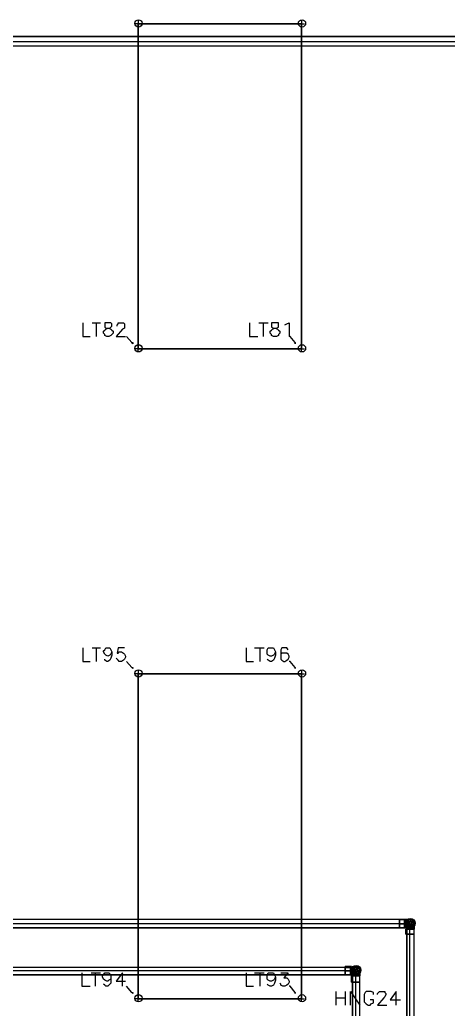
# Model space of a CAD drawing. Header units: metres. Extents: x 114 to 218, y 8 to 180.
# Drawn here: x 179.33 to 185.66, y 139.34 to 153.95 of the extents above; entities that cross this region are included whole.
import ezdxf

# ---------------------------------------------------------------- set-up
doc = ezdxf.new("R2010")
doc.units = ezdxf.units.M
doc.header["$MEASUREMENT"] = 0
for name, color, linetype in [('_Route', 7, 'Continuous'), ('E-LIGHT', 7, 'Continuous'), ('E-LIGHT-CLRANCE', 7, 'Continuous'), ('E-TFP-HANGER', 7, 'Continuous'), ('E-TFP-LIGHT', 7, 'Continuous'), ('PI-HWR-Fitting', 7, 'Continuous'), ('PI-HWR-Pipe', 7, 'Continuous'), ('PI-HWS-Fitting', 7, 'Continuous'), ('PI-HWS-Pipe', 7, 'Continuous'), ('PL-NP-Pipe', 7, 'Continuous')]:
    doc.layers.add(name, color=color, linetype=linetype)

msp = doc.modelspace()

# ---------------------------------------------------------------- linework, layer by layer
at = {"layer": '_Route', "color": 4, "true_color": 0x00ffff}
msp.add_lwpolyline([(126.489, 153.628), (187.031, 153.628), (202.336, 153.628)], dxfattribs=at)
msp.add_lwpolyline([(126.489, 153.628), (187.031, 153.628), (202.336, 153.628)], dxfattribs=at)
at = {"layer": 'E-LIGHT', "color": 5, "true_color": 0x0000ff}
for points in [[(183.494, 149.09), (181.079, 149.09), (181.079, 153.889), (183.494, 153.889), (181.079, 153.889), (181.079, 149.09), (183.494, 149.09)], [(181.079, 153.889), (181.079, 153.889)], [(181.079, 153.889), (181.079, 153.889)], [(183.494, 153.889), (183.494, 149.09), (183.494, 153.889)], [(183.494, 153.889), (183.494, 153.889)], [(183.494, 153.889), (183.494, 153.889)], [(181.079, 149.09), (181.079, 149.09)], [(181.079, 149.09), (181.079, 149.09)], [(183.494, 149.09), (183.494, 149.09)], [(183.494, 149.09), (183.494, 149.09)], [(183.494, 139.492), (181.079, 139.492), (181.079, 144.291), (183.494, 144.291), (181.079, 144.291), (181.079, 139.492), (183.494, 139.492)], [(181.079, 144.291), (181.079, 144.291)], [(181.079, 144.291), (181.079, 144.291)], [(183.494, 144.291), (183.494, 139.492), (183.494, 144.291)], [(183.494, 144.291), (183.494, 144.291)], [(183.494, 144.291), (183.494, 144.291)], [(181.079, 139.492), (181.079, 139.492)], [(181.079, 139.492), (181.079, 139.492)], [(183.494, 139.492), (183.494, 139.492)], [(183.494, 139.492), (183.494, 139.492)]]:
    msp.add_lwpolyline(points, dxfattribs=at)
at = {"layer": 'E-LIGHT-CLRANCE', "color": 150, "true_color": 0x007fff}
for points in [[(183.494, 149.09), (181.079, 149.09), (181.079, 153.889), (183.494, 153.889), (181.079, 153.889), (181.079, 149.09), (183.494, 149.09)], [(181.079, 153.889), (181.079, 153.889)], [(181.079, 153.889), (181.079, 153.889)], [(183.494, 153.889), (183.494, 149.09), (183.494, 153.889)], [(183.494, 153.889), (183.494, 153.889)], [(183.494, 153.889), (183.494, 153.889)], [(181.079, 149.09), (181.079, 149.09)], [(181.079, 149.09), (181.079, 149.09)], [(183.494, 149.09), (183.494, 149.09)], [(183.494, 149.09), (183.494, 149.09)], [(183.494, 139.492), (181.079, 139.492), (181.079, 144.291), (183.494, 144.291), (181.079, 144.291), (181.079, 139.492), (183.494, 139.492)], [(181.079, 144.291), (181.079, 144.291)], [(181.079, 144.291), (181.079, 144.291)], [(183.494, 144.291), (183.494, 139.492), (183.494, 144.291)], [(183.494, 144.291), (183.494, 144.291)], [(183.494, 144.291), (183.494, 144.291)], [(181.079, 139.492), (181.079, 139.492)], [(181.079, 139.492), (181.079, 139.492)], [(183.494, 139.492), (183.494, 139.492)], [(183.494, 139.492), (183.494, 139.492)]]:
    msp.add_lwpolyline(points, dxfattribs=at)
at = {"layer": 'E-TFP-HANGER', "color": 3, "true_color": 0x00ff00}
for points in [[(184.001, 139.599), (184.001, 139.399)], [(184.14, 139.599), (184.14, 139.399)], [(184.217, 139.399), (184.217, 139.599), (184.355, 139.399), (184.355, 139.599)], [(184.555, 139.553), (184.555, 139.584), (184.524, 139.599), (184.509, 139.599), (184.478, 139.599), (184.447, 139.599), (184.432, 139.584), (184.417, 139.553), (184.417, 139.522), (184.417, 139.476), (184.417, 139.446), (184.432, 139.43), (184.447, 139.415), (184.478, 139.399), (184.509, 139.399), (184.524, 139.415), (184.555, 139.43), (184.555, 139.446), (184.555, 139.476), (184.509, 139.476)], [(184.617, 139.553), (184.617, 139.569), (184.632, 139.584), (184.647, 139.599), (184.663, 139.599), (184.693, 139.599), (184.724, 139.599), (184.724, 139.584), (184.74, 139.569), (184.74, 139.553), (184.724, 139.522), (184.709, 139.507), (184.617, 139.399), (184.755, 139.399)], [(184.893, 139.399), (184.893, 139.599), (184.801, 139.476), (184.955, 139.476)], [(184.001, 139.507), (184.14, 139.507)]]:
    msp.add_lwpolyline(points, dxfattribs=at)
at = {"layer": 'E-TFP-LIGHT', "color": 5, "true_color": 0x0000ff}
for points in [[(181.079, 153.843), (181.079, 153.889), (181.033, 153.889)], [(181.079, 153.935), (181.079, 153.889), (181.14, 153.889)], [(181.079, 153.889), (181.079, 153.889)], [(181.079, 153.889), (181.079, 153.889)], [(181.14, 153.889), (181.14, 153.889)], [(183.494, 153.843), (183.494, 153.889), (183.448, 153.889)], [(183.494, 153.935), (183.494, 153.889), (183.54, 153.889)], [(183.494, 153.889), (183.494, 153.889)], [(183.494, 153.889), (183.494, 153.889)], [(183.54, 153.889), (183.54, 153.889)], [(180.264, 149.474), (180.264, 149.274), (180.371, 149.274)], [(180.402, 149.474), (180.525, 149.474)], [(180.463, 149.474), (180.463, 149.274)], [(180.617, 149.474), (180.587, 149.474), (180.587, 149.459), (180.587, 149.428), (180.587, 149.413), (180.602, 149.398), (180.648, 149.398), (180.679, 149.382), (180.694, 149.367), (180.71, 149.351), (180.71, 149.321), (180.694, 149.305), (180.679, 149.29), (180.648, 149.274), (180.617, 149.274), (180.587, 149.29), (180.587, 149.305), (180.571, 149.321), (180.571, 149.351), (180.587, 149.367), (180.602, 149.382), (180.633, 149.398), (180.663, 149.398), (180.679, 149.413), (180.694, 149.428), (180.694, 149.459), (180.679, 149.474), (180.648, 149.474), (180.617, 149.474)], [(180.771, 149.428), (180.771, 149.444), (180.786, 149.459), (180.786, 149.474), (180.802, 149.474), (180.848, 149.474), (180.863, 149.474), (180.879, 149.459), (180.879, 149.444), (180.879, 149.428), (180.879, 149.398), (180.848, 149.382), (180.756, 149.274), (180.894, 149.274)], [(182.725, 149.474), (182.725, 149.274), (182.848, 149.274)], [(182.863, 149.474), (183.001, 149.474)], [(182.925, 149.474), (182.925, 149.274)], [(183.078, 149.474), (183.048, 149.474), (183.048, 149.459), (183.048, 149.428), (183.048, 149.413), (183.078, 149.398), (183.109, 149.398), (183.14, 149.382), (183.155, 149.367), (183.171, 149.351), (183.171, 149.321), (183.155, 149.305), (183.155, 149.29), (183.125, 149.274), (183.078, 149.274), (183.048, 149.29), (183.048, 149.305), (183.032, 149.321), (183.032, 149.351), (183.048, 149.367), (183.063, 149.382), (183.094, 149.398), (183.125, 149.398), (183.155, 149.413), (183.155, 149.428), (183.155, 149.459), (183.155, 149.474), (183.125, 149.474), (183.078, 149.474)], [(183.248, 149.444), (183.278, 149.459), (183.309, 149.474), (183.309, 149.274)], [(180.986, 149.182), (180.91, 149.274)], [(183.401, 149.182), (183.324, 149.274), (183.309, 149.274)], [(181.002, 149.182), (181.002, 149.167), (180.986, 149.182), (181.002, 149.182), (181.002, 149.182)], [(181.079, 149.044), (181.079, 149.09), (181.033, 149.09)], [(181.079, 149.136), (181.079, 149.09), (181.14, 149.09)], [(181.079, 149.09), (181.079, 149.09)], [(181.079, 149.09), (181.079, 149.09)], [(181.14, 149.09), (181.14, 149.09)], [(183.401, 149.182), (183.401, 149.167), (183.401, 149.167), (183.401, 149.182), (183.401, 149.182)], [(183.494, 149.044), (183.494, 149.09), (183.448, 149.09)], [(183.494, 149.136), (183.494, 149.09), (183.54, 149.09)], [(183.494, 149.09), (183.494, 149.09)], [(183.494, 149.09), (183.494, 149.09)], [(183.54, 149.09), (183.54, 149.09)], [(180.264, 144.675), (180.264, 144.475), (180.371, 144.475)], [(180.402, 144.675), (180.525, 144.675)], [(180.463, 144.675), (180.463, 144.475)], [(180.694, 144.614), (180.679, 144.583), (180.663, 144.568), (180.633, 144.552), (180.602, 144.568), (180.587, 144.583), (180.571, 144.614), (180.571, 144.629), (180.587, 144.645), (180.602, 144.675), (180.633, 144.675), (180.663, 144.675), (180.679, 144.645), (180.694, 144.614), (180.694, 144.568), (180.679, 144.522), (180.663, 144.491), (180.633, 144.475), (180.617, 144.475), (180.587, 144.491), (180.587, 144.506)], [(180.879, 144.675), (180.786, 144.675), (180.771, 144.598), (180.786, 144.598), (180.802, 144.614), (180.833, 144.614), (180.863, 144.598), (180.879, 144.583), (180.894, 144.552), (180.894, 144.537), (180.879, 144.506), (180.863, 144.491), (180.833, 144.475), (180.802, 144.475), (180.786, 144.491), (180.771, 144.506), (180.756, 144.522)], [(182.678, 144.675), (182.678, 144.475), (182.786, 144.475)], [(182.801, 144.675), (182.94, 144.675)], [(182.878, 144.675), (182.878, 144.475)], [(183.109, 144.614), (183.094, 144.583), (183.078, 144.568), (183.048, 144.552), (183.032, 144.552), (183.001, 144.568), (182.986, 144.583), (182.986, 144.614), (182.986, 144.629), (182.986, 144.645), (183.001, 144.675), (183.032, 144.675), (183.048, 144.675), (183.078, 144.675), (183.094, 144.645), (183.109, 144.614), (183.109, 144.568), (183.094, 144.522), (183.078, 144.491), (183.048, 144.475), (183.032, 144.475), (183.001, 144.491), (182.986, 144.506)], [(183.294, 144.645), (183.278, 144.675), (183.248, 144.675), (183.232, 144.675), (183.201, 144.675), (183.186, 144.645), (183.186, 144.598), (183.186, 144.552), (183.186, 144.506), (183.201, 144.491), (183.232, 144.475), (183.248, 144.475), (183.278, 144.491), (183.294, 144.506), (183.309, 144.537), (183.309, 144.552), (183.294, 144.583), (183.278, 144.598), (183.248, 144.598), (183.232, 144.598), (183.201, 144.598), (183.186, 144.583), (183.186, 144.552)], [(180.986, 144.383), (180.91, 144.475)], [(181.002, 144.383), (181.002, 144.368), (180.986, 144.383), (181.002, 144.383), (181.002, 144.383)], [(183.401, 144.383), (183.324, 144.475), (183.309, 144.475)], [(183.401, 144.383), (183.401, 144.368), (183.401, 144.368), (183.401, 144.383), (183.401, 144.383)], [(181.079, 144.245), (181.079, 144.291), (181.033, 144.291)], [(181.079, 144.337), (181.079, 144.291), (181.14, 144.291)], [(181.079, 144.291), (181.079, 144.291)], [(181.079, 144.291), (181.079, 144.291)], [(181.14, 144.291), (181.14, 144.291)], [(183.494, 144.245), (183.494, 144.291), (183.448, 144.291)], [(183.494, 144.337), (183.494, 144.291), (183.54, 144.291)], [(183.494, 144.291), (183.494, 144.291)], [(183.494, 144.291), (183.494, 144.291)], [(183.54, 144.291), (183.54, 144.291)], [(180.248, 139.876), (180.248, 139.676), (180.371, 139.676)], [(180.387, 139.876), (180.525, 139.876)], [(180.448, 139.876), (180.448, 139.676)], [(180.679, 139.815), (180.679, 139.784), (180.648, 139.769), (180.633, 139.753), (180.617, 139.753), (180.587, 139.769), (180.571, 139.784), (180.556, 139.815), (180.556, 139.83), (180.571, 139.845), (180.587, 139.876), (180.617, 139.876), (180.633, 139.876), (180.648, 139.876), (180.679, 139.845), (180.679, 139.815), (180.679, 139.769), (180.679, 139.722), (180.648, 139.692), (180.633, 139.676), (180.602, 139.676), (180.587, 139.692), (180.571, 139.707)], [(180.848, 139.676), (180.848, 139.876), (180.756, 139.753), (180.894, 139.753)], [(182.678, 139.876), (182.678, 139.676), (182.786, 139.676)], [(182.801, 139.876), (182.94, 139.876)], [(182.878, 139.876), (182.878, 139.676)], [(183.109, 139.815), (183.094, 139.784), (183.078, 139.769), (183.048, 139.753), (183.032, 139.753), (183.001, 139.769), (182.986, 139.784), (182.986, 139.815), (182.986, 139.83), (182.986, 139.845), (183.001, 139.876), (183.032, 139.876), (183.048, 139.876), (183.078, 139.876), (183.094, 139.845), (183.109, 139.815), (183.109, 139.769), (183.094, 139.722), (183.078, 139.692), (183.048, 139.676), (183.032, 139.676), (183.001, 139.692), (182.986, 139.707)], [(183.186, 139.876), (183.294, 139.876), (183.232, 139.799), (183.263, 139.799), (183.278, 139.799), (183.294, 139.784), (183.309, 139.753), (183.309, 139.738), (183.294, 139.707), (183.278, 139.692), (183.248, 139.676), (183.217, 139.676), (183.186, 139.692), (183.186, 139.707), (183.171, 139.722)], [(180.986, 139.584), (180.91, 139.676)], [(181.002, 139.584), (181.002, 139.569), (180.986, 139.584), (181.002, 139.584), (181.002, 139.584)], [(183.401, 139.584), (183.324, 139.676), (183.309, 139.676)], [(183.401, 139.584), (183.401, 139.569), (183.401, 139.569), (183.401, 139.584), (183.401, 139.584)], [(181.079, 139.446), (181.079, 139.492), (181.033, 139.492)], [(181.079, 139.538), (181.079, 139.492), (181.14, 139.492)], [(181.079, 139.492), (181.079, 139.492)], [(181.079, 139.492), (181.079, 139.492)], [(181.14, 139.492), (181.14, 139.492)], [(183.494, 139.446), (183.494, 139.492), (183.448, 139.492)], [(183.494, 139.538), (183.494, 139.492), (183.54, 139.492)], [(183.494, 139.492), (183.494, 139.492)], [(183.494, 139.492), (183.494, 139.492)], [(183.54, 139.492), (183.54, 139.492)]]:
    msp.add_lwpolyline(points, dxfattribs=at)
for centre in [(181.086, 153.897), (183.501, 153.897), (181.086, 149.098), (183.501, 149.098), (181.086, 144.298), (183.501, 144.298), (181.086, 139.499), (183.501, 139.499)]:
    msp.add_circle(centre, 0.0538, dxfattribs=at)
at = {"layer": 'PI-HWR-Fitting', "color": 5, "true_color": 0x0000ff}
for points in [[(184.94, 140.661), (184.94, 140.645), (184.94, 140.599), (184.94, 140.568), (184.94, 140.538), (184.94, 140.568), (184.94, 140.599), (184.94, 140.645), (184.94, 140.661), (184.94, 140.645), (184.94, 140.599), (184.94, 140.553), (184.94, 140.538), (184.94, 140.553), (184.94, 140.599), (184.94, 140.645), (184.94, 140.661)], [(184.94, 140.661), (185.016, 140.661)], [(184.94, 140.661), (185.032, 140.661)], [(185.016, 140.661), (184.94, 140.661)], [(185.032, 140.661), (184.94, 140.661)], [(184.94, 140.599), (185.016, 140.599)], [(184.94, 140.599), (185.016, 140.599)], [(184.94, 140.599), (185.032, 140.599)], [(184.94, 140.599), (185.032, 140.599)], [(184.94, 140.599), (184.94, 140.599)], [(184.94, 140.599), (184.94, 140.599)], [(185.016, 140.661), (185.016, 140.645), (185.016, 140.599), (185.016, 140.568), (185.016, 140.538), (185.016, 140.568), (185.016, 140.599), (185.016, 140.645), (185.016, 140.661)], [(185.016, 140.599), (185.016, 140.599)], [(185.032, 140.538), (185.032, 140.553), (185.032, 140.599), (185.032, 140.645), (185.032, 140.661), (185.032, 140.645), (185.032, 140.599), (185.032, 140.553), (185.032, 140.538)], [(185.032, 140.538), (185.032, 140.568), (185.032, 140.599), (185.032, 140.645), (185.032, 140.661), (185.032, 140.645), (185.032, 140.599), (185.032, 140.568), (185.032, 140.538), (185.032, 140.568), (185.032, 140.599), (185.032, 140.645), (185.032, 140.661), (185.032, 140.645), (185.032, 140.599), (185.032, 140.568), (185.032, 140.538)], [(185.032, 140.661), (185.032, 140.661)], [(185.032, 140.661), (185.078, 140.661), (185.093, 140.661)], [(185.032, 140.661), (185.032, 140.661)], [(185.093, 140.661), (185.078, 140.661), (185.032, 140.661)], [(185.032, 140.599), (185.032, 140.599)], [(185.032, 140.599), (185.032, 140.599)], [(185.032, 140.599), (185.032, 140.599)], [(185.032, 140.599), (185.032, 140.599)], [(185.032, 140.599), (185.093, 140.599), (185.14, 140.599), (185.155, 140.599)], [(185.032, 140.599), (185.047, 140.599)], [(185.032, 140.599), (185.032, 140.599)], [(185.032, 140.599), (185.032, 140.599)], [(185.047, 140.599), (185.047, 140.599)], [(185.047, 140.599), (185.047, 140.599)], [(185.047, 140.599), (185.047, 140.584), (185.047, 140.522)], [(185.047, 140.599), (185.047, 140.584), (185.047, 140.522)], [(185.047, 140.599), (185.047, 140.599)], [(185.047, 140.599), (185.047, 140.599)], [(185.047, 140.599), (185.047, 140.599)], [(185.047, 140.599), (185.047, 140.599)], [(185.093, 140.661), (185.093, 140.661)], [(185.093, 140.661), (185.093, 140.661)], [(185.093, 140.661), (185.093, 140.661)], [(185.093, 140.661), (185.093, 140.645), (185.093, 140.599), (185.093, 140.522)], [(185.093, 140.661), (185.093, 140.661)], [(185.093, 140.661), (185.093, 140.661)], [(185.093, 140.661), (185.093, 140.661)], [(185.093, 140.661), (185.093, 140.661)], [(185.093, 140.661), (185.093, 140.661)], [(185.155, 140.599), (185.155, 140.599)], [(185.155, 140.599), (185.155, 140.599)], [(185.155, 140.599), (185.155, 140.599)], [(185.155, 140.599), (185.155, 140.584), (185.155, 140.522)], [(185.155, 140.522), (185.155, 140.584), (185.155, 140.599)], [(185.155, 140.599), (185.155, 140.599)], [(185.155, 140.599), (185.155, 140.599)], [(185.155, 140.599), (185.155, 140.599)], [(185.155, 140.599), (185.155, 140.599)], [(185.155, 140.599), (185.155, 140.599)], [(185.155, 140.599), (185.155, 140.599)], [(184.94, 140.538), (185.016, 140.538)], [(184.94, 140.538), (185.032, 140.538)], [(184.94, 140.538), (185.016, 140.538)], [(184.94, 140.538), (185.032, 140.538)], [(185.032, 140.538), (185.032, 140.538)], [(185.032, 140.538), (185.078, 140.538), (185.093, 140.538)], [(185.032, 140.538), (185.032, 140.538)], [(185.032, 140.538), (185.078, 140.538), (185.093, 140.538)], [(185.155, 140.522), (185.14, 140.522), (185.093, 140.522), (185.047, 140.522), (185.032, 140.522), (185.047, 140.522), (185.093, 140.522), (185.14, 140.522), (185.155, 140.522)], [(185.032, 140.445), (185.032, 140.522)], [(185.032, 140.522), (185.032, 140.445)], [(185.032, 140.445), (185.047, 140.445), (185.093, 140.445), (185.14, 140.445), (185.155, 140.445), (185.14, 140.445), (185.093, 140.445), (185.047, 140.445), (185.063, 140.445), (185.093, 140.445), (185.14, 140.445), (185.155, 140.445), (185.14, 140.445), (185.093, 140.445), (185.063, 140.445), (185.047, 140.445), (185.032, 140.445)], [(185.047, 140.522), (185.063, 140.522), (185.093, 140.522), (185.14, 140.522), (185.155, 140.522), (185.14, 140.522), (185.093, 140.522), (185.063, 140.522), (185.047, 140.522)], [(185.155, 140.522), (185.14, 140.522), (185.093, 140.522), (185.063, 140.522), (185.047, 140.522), (185.063, 140.522), (185.093, 140.522), (185.14, 140.522), (185.155, 140.522)], [(185.047, 140.522), (185.063, 140.522), (185.093, 140.522), (185.14, 140.522), (185.155, 140.522), (185.14, 140.522), (185.093, 140.522), (185.063, 140.522), (185.047, 140.522), (185.047, 140.445)], [(185.047, 140.522), (185.047, 140.522)], [(185.155, 140.522), (185.14, 140.522), (185.093, 140.522), (185.063, 140.522), (185.047, 140.522), (185.063, 140.522), (185.093, 140.522), (185.14, 140.522), (185.155, 140.522)], [(185.047, 140.522), (185.047, 140.445)], [(185.047, 140.522), (185.047, 140.522)], [(185.093, 140.538), (185.093, 140.538)], [(185.093, 140.538), (185.093, 140.538)], [(185.093, 140.538), (185.093, 140.538)], [(185.093, 140.538), (185.093, 140.522)], [(185.093, 140.538), (185.093, 140.538)], [(185.093, 140.538), (185.093, 140.538)], [(185.093, 140.538), (185.093, 140.538)], [(185.093, 140.538), (185.093, 140.538)], [(185.093, 140.538), (185.093, 140.538)], [(185.093, 140.538), (185.093, 140.538)], [(185.093, 140.445), (185.093, 140.522)], [(185.093, 140.445), (185.093, 140.522)], [(185.093, 140.445), (185.093, 140.522)], [(185.093, 140.445), (185.093, 140.522)], [(185.093, 140.522), (185.093, 140.522)], [(185.093, 140.522), (185.093, 140.522)], [(185.093, 140.522), (185.093, 140.522)], [(185.093, 140.522), (185.093, 140.522)], [(185.093, 140.445), (185.093, 140.445)], [(185.093, 140.445), (185.093, 140.445)], [(185.155, 140.445), (185.155, 140.522)], [(185.155, 140.445), (185.155, 140.522)], [(185.155, 140.522), (185.155, 140.522)], [(185.155, 140.445), (185.155, 140.522)], [(185.155, 140.445), (185.155, 140.522)]]:
    msp.add_lwpolyline(points, dxfattribs=at)
for radius in [0.0692, 0.0692, 0.0692, 0.0692, 0.0538, 0.0538, 0.0538, 0.0538, 0.0538, 0.0538, 0.0538, 0.0538, 0.0538, 0.0538, 0.0538]:
    msp.add_circle((185.101, 140.607), radius, dxfattribs=at)
for radius, start, end in [(0.0539, 0, 302.7448), (0.0538, 302.7858, 237.2675), (0.0539, 237.3245, 180.0111), (0.0538, 90, 180), (0.0539, 270, 212.7563), (0.0539, 147.2264, 89.9937), (0.0538, 180, 270), (0.0538, 180, 270), (0.0538, 212.7352, 147.2898), (0.0538, 270, 0)]:
    msp.add_arc((185.101, 140.607), radius, start, end, dxfattribs=at)
for points, start_tangent, end_tangent in [([(185.055, 140.661), (185.032, 140.607)], (-1, 0), (0, -1)), ([(185.032, 140.607), (185.055, 140.553)], (0, -1), (1, 0)), ([(185.086, 140.661), (185.047, 140.607)], (-1, 0), (0, -1)), ([(185.101, 140.63), (185.047, 140.592)], (-1, 0), (0, -1)), ([(185.047, 140.607), (185.086, 140.553)], (0, -1), (1, 0)), ([(185.047, 140.592), (185.101, 140.553)], (0, -1), (1, 0)), ([(185.101, 140.584), (185.047, 140.561)], (-1, 0), (0, -1)), ([(185.078, 140.607), (185.055, 140.661)], (0, 1), (-1, 0)), ([(185.055, 140.553), (185.078, 140.607)], (1, 0), (0, 1)), ([(185.124, 140.607), (185.086, 140.661)], (0, 1), (-1, 0)), ([(185.086, 140.553), (185.124, 140.607)], (1, 0), (0, 1)), ([(185.155, 140.592), (185.101, 140.63)], (0, 1), (-1, 0)), ([(185.101, 140.553), (185.155, 140.592)], (1, 0), (0, 1)), ([(185.155, 140.561), (185.101, 140.584)], (0, 1), (-1, 0)), ([(185.047, 140.561), (185.101, 140.538)], (0, -1), (1, 0)), ([(185.101, 140.538), (185.155, 140.561)], (1, 0), (0, 1))]:
    msp.add_spline(points, degree=3, dxfattribs=dict(at, start_tangent=start_tangent, end_tangent=end_tangent))
at = {"layer": 'PI-HWR-Pipe', "color": 5, "true_color": 0x0000ff}
for points in [[(185.093, 106.359), (185.093, 108.621), (185.093, 140.599), (126.489, 140.599)], [(185.032, 140.661), (151.577, 140.661)], [(185.032, 140.661), (151.577, 140.661)], [(185.032, 140.599), (151.577, 140.599)], [(185.032, 140.599), (185.032, 140.599), (151.577, 140.599)], [(185.032, 140.538), (185.032, 140.568), (185.032, 140.599), (185.032, 140.645), (185.032, 140.661), (185.032, 140.645), (185.032, 140.599), (185.032, 140.568), (185.032, 140.538)], [(185.047, 140.599), (185.047, 140.599)], [(185.093, 140.661), (185.093, 140.661)], [(185.155, 140.599), (185.155, 140.599)], [(185.155, 140.599), (185.155, 140.599)], [(185.032, 140.538), (151.577, 140.538)], [(151.577, 140.538), (185.032, 140.538)], [(185.155, 140.522), (185.14, 140.522), (185.093, 140.522), (185.063, 140.522), (185.047, 140.522), (185.063, 140.522), (185.093, 140.522), (185.14, 140.522), (185.155, 140.522)], [(185.047, 129.832), (185.047, 140.522)], [(185.047, 140.522), (185.047, 129.832)], [(185.093, 140.538), (185.093, 140.538)], [(185.093, 129.832), (185.093, 140.522)], [(185.093, 129.832), (185.093, 140.522)], [(185.155, 129.832), (185.155, 140.522)], [(185.155, 140.522), (185.155, 140.522)], [(185.155, 129.832), (185.155, 140.522)]]:
    msp.add_lwpolyline(points, dxfattribs=at)
msp.add_circle((185.101, 140.607), 0.0538, dxfattribs=at)
msp.add_circle((185.101, 140.607), 0.0538, dxfattribs=at)
at = {"layer": 'PI-HWS-Fitting', "color": 1, "true_color": 0xff0000}
for points in [[(184.14, 139.969), (184.14, 139.953), (184.14, 139.907), (184.14, 139.861), (184.14, 139.845), (184.14, 139.861), (184.14, 139.907), (184.14, 139.953), (184.14, 139.938), (184.14, 139.907), (184.14, 139.861), (184.14, 139.845), (184.14, 139.861), (184.14, 139.907), (184.14, 139.938), (184.14, 139.953), (184.14, 139.969)], [(184.14, 139.969), (184.232, 139.969)], [(184.232, 139.969), (184.14, 139.969)], [(184.14, 139.953), (184.217, 139.953)], [(184.217, 139.953), (184.14, 139.953)], [(184.14, 139.907), (184.217, 139.907)], [(184.14, 139.907), (184.217, 139.907)], [(184.14, 139.907), (184.232, 139.907)], [(184.14, 139.907), (184.232, 139.907)], [(184.14, 139.907), (184.14, 139.907)], [(184.14, 139.907), (184.14, 139.907)], [(184.14, 139.845), (184.217, 139.845)], [(184.14, 139.845), (184.232, 139.845)], [(184.14, 139.845), (184.217, 139.845)], [(184.14, 139.845), (184.232, 139.845)], [(184.217, 139.953), (184.217, 139.938), (184.217, 139.907), (184.217, 139.861), (184.217, 139.845), (184.217, 139.861), (184.217, 139.907), (184.217, 139.938), (184.217, 139.953)], [(184.217, 139.907), (184.217, 139.907)], [(184.232, 139.845), (184.232, 139.861), (184.232, 139.907), (184.232, 139.953), (184.232, 139.969), (184.232, 139.953), (184.232, 139.907), (184.232, 139.861), (184.232, 139.845)], [(184.232, 139.845), (184.232, 139.861), (184.232, 139.907), (184.232, 139.938), (184.232, 139.953), (184.232, 139.938), (184.232, 139.907), (184.232, 139.861), (184.232, 139.845), (184.232, 139.861), (184.232, 139.907), (184.232, 139.938), (184.232, 139.953), (184.232, 139.938), (184.232, 139.907), (184.232, 139.861), (184.232, 139.845)], [(184.232, 139.953), (184.232, 139.953)], [(184.232, 139.953), (184.278, 139.953), (184.294, 139.953)], [(184.232, 139.953), (184.232, 139.953)], [(184.294, 139.953), (184.278, 139.953), (184.232, 139.953)], [(184.232, 139.907), (184.232, 139.907)], [(184.232, 139.907), (184.232, 139.907)], [(184.232, 139.907), (184.232, 139.907)], [(184.232, 139.907), (184.232, 139.907)], [(184.232, 139.907), (184.294, 139.907), (184.34, 139.907), (184.355, 139.907)], [(184.232, 139.907), (184.247, 139.907)], [(184.232, 139.907), (184.232, 139.907)], [(184.232, 139.907), (184.232, 139.907)], [(184.232, 139.845), (184.232, 139.845)], [(184.232, 139.845), (184.278, 139.845), (184.294, 139.845)], [(184.232, 139.845), (184.232, 139.845)], [(184.232, 139.845), (184.278, 139.845), (184.294, 139.845)], [(184.247, 139.907), (184.247, 139.907)], [(184.247, 139.907), (184.247, 139.907)], [(184.247, 139.907), (184.247, 139.876), (184.247, 139.83)], [(184.247, 139.907), (184.247, 139.876), (184.247, 139.83)], [(184.247, 139.907), (184.247, 139.907)], [(184.247, 139.907), (184.247, 139.907)], [(184.247, 139.907), (184.247, 139.907)], [(184.247, 139.907), (184.247, 139.907)], [(184.294, 139.969), (184.294, 139.969)], [(184.294, 139.969), (184.294, 139.969)], [(184.294, 139.953), (184.294, 139.953)], [(184.294, 139.953), (184.294, 139.953)], [(184.294, 139.953), (184.294, 139.938), (184.294, 139.892), (184.294, 139.83)], [(184.294, 139.953), (184.294, 139.953)], [(184.294, 139.953), (184.294, 139.953)], [(184.294, 139.953), (184.294, 139.953)], [(184.294, 139.953), (184.294, 139.953)], [(184.294, 139.845), (184.294, 139.845)], [(184.294, 139.845), (184.294, 139.845)], [(184.294, 139.845), (184.294, 139.845)], [(184.294, 139.845), (184.294, 139.83)], [(184.294, 139.845), (184.294, 139.845)], [(184.294, 139.845), (184.294, 139.845)], [(184.294, 139.845), (184.294, 139.845)], [(184.294, 139.845), (184.294, 139.845)], [(184.294, 139.845), (184.294, 139.845)], [(184.294, 139.845), (184.294, 139.845)], [(184.355, 139.907), (184.355, 139.907)], [(184.355, 139.907), (184.355, 139.907)], [(184.355, 139.907), (184.355, 139.907)], [(184.355, 139.907), (184.355, 139.876), (184.355, 139.83)], [(184.355, 139.83), (184.355, 139.876), (184.355, 139.907)], [(184.355, 139.907), (184.355, 139.907)], [(184.355, 139.907), (184.355, 139.907)], [(184.355, 139.907), (184.355, 139.907)], [(184.355, 139.907), (184.355, 139.907)], [(184.355, 139.907), (184.355, 139.907)], [(184.355, 139.907), (184.355, 139.907)], [(184.355, 139.83), (184.34, 139.83), (184.294, 139.83), (184.247, 139.83), (184.232, 139.83), (184.247, 139.83), (184.294, 139.83), (184.34, 139.83), (184.355, 139.83)], [(184.232, 139.738), (184.232, 139.83)], [(184.232, 139.83), (184.232, 139.738)], [(184.232, 139.738), (184.247, 139.738), (184.294, 139.738), (184.34, 139.738), (184.355, 139.738), (184.34, 139.738), (184.294, 139.738), (184.247, 139.738), (184.263, 139.738), (184.294, 139.738), (184.34, 139.738), (184.355, 139.738), (184.34, 139.738), (184.294, 139.738), (184.263, 139.738), (184.247, 139.738), (184.232, 139.738)], [(184.247, 139.83), (184.263, 139.83), (184.294, 139.83), (184.34, 139.83), (184.355, 139.83), (184.34, 139.83), (184.294, 139.83), (184.263, 139.83), (184.247, 139.83)], [(184.355, 139.83), (184.34, 139.83), (184.294, 139.83), (184.263, 139.83), (184.247, 139.83), (184.263, 139.83), (184.294, 139.83), (184.34, 139.83), (184.355, 139.83)], [(184.247, 139.83), (184.263, 139.83), (184.294, 139.83), (184.34, 139.83), (184.355, 139.83), (184.34, 139.83), (184.294, 139.83), (184.263, 139.83), (184.247, 139.83), (184.247, 139.738)], [(184.247, 139.83), (184.247, 139.83)], [(184.355, 139.83), (184.34, 139.83), (184.294, 139.83), (184.263, 139.83), (184.247, 139.83), (184.263, 139.83), (184.294, 139.83), (184.34, 139.83), (184.355, 139.83)], [(184.247, 139.83), (184.247, 139.738)], [(184.247, 139.83), (184.247, 139.83)], [(184.294, 139.738), (184.294, 139.83)], [(184.294, 139.738), (184.294, 139.83)], [(184.294, 139.738), (184.294, 139.83)], [(184.294, 139.738), (184.294, 139.83)], [(184.294, 139.83), (184.294, 139.83)], [(184.294, 139.83), (184.294, 139.83)], [(184.294, 139.83), (184.294, 139.83)], [(184.294, 139.83), (184.294, 139.83)], [(184.294, 139.738), (184.294, 139.738)], [(184.294, 139.738), (184.294, 139.738)], [(184.355, 139.738), (184.355, 139.83)], [(184.355, 139.738), (184.355, 139.83)], [(184.355, 139.83), (184.355, 139.83)], [(184.355, 139.738), (184.355, 139.83)], [(184.355, 139.738), (184.355, 139.83)]]:
    msp.add_lwpolyline(points, dxfattribs=at)
for centre, radius in [((184.301, 139.915), 0.0692), ((184.301, 139.915), 0.0692), ((184.301, 139.915), 0.0692), ((184.301, 139.915), 0.0692), ((184.301, 139.915), 0.0538), ((184.301, 139.915), 0.0538), ((184.301, 139.915), 0.0538), ((184.301, 139.915), 0.0538), ((184.301, 139.915), 0.0538), ((184.301, 139.915), 0.0538), ((184.301, 139.915), 0.0538), ((184.301, 139.915), 0.0538), ((184.301, 139.915), 0.0538), ((184.301, 139.915), 0.0538), ((184.301, 139.899), 0.0538)]:
    msp.add_circle(centre, radius, dxfattribs=at)
for radius, start, end in [(0.0539, 0, 302.7459), (0.0538, 302.7352, 237.2717), (0.0539, 237.3138, 180.0425), (0.0538, 90, 180), (0.0539, 270, 212.7503), (0.0539, 147.2456, 90.017), (0.0538, 180, 270), (0.0538, 180, 270), (0.0538, 212.7154, 147.243), (0.0538, 270, 0)]:
    msp.add_arc((184.301, 139.915), radius, start, end, dxfattribs=at)
for points, start_tangent, end_tangent in [([(184.255, 139.969), (184.232, 139.915)], (-1, 0), (0, -1)), ([(184.232, 139.915), (184.255, 139.861)], (0, -1), (1, 0)), ([(184.286, 139.969), (184.247, 139.915)], (-1, 0), (0, -1)), ([(184.301, 139.922), (184.247, 139.884)], (-1, 0), (0, -1)), ([(184.247, 139.915), (184.286, 139.861)], (0, -1), (1, 0)), ([(184.301, 139.892), (184.247, 139.869)], (-1, 0), (0, -1)), ([(184.247, 139.884), (184.301, 139.845)], (0, -1), (1, 0)), ([(184.247, 139.869), (184.301, 139.845)], (0, -1), (1, 0)), ([(184.278, 139.915), (184.255, 139.969)], (0, 1), (-1, 0)), ([(184.255, 139.861), (184.278, 139.915)], (1, 0), (0, 1)), ([(184.324, 139.915), (184.286, 139.969)], (0, 1), (-1, 0)), ([(184.286, 139.861), (184.324, 139.915)], (1, 0), (0, 1)), ([(184.355, 139.884), (184.301, 139.922)], (0, 1), (-1, 0)), ([(184.355, 139.869), (184.301, 139.892)], (0, 1), (-1, 0)), ([(184.301, 139.845), (184.355, 139.884)], (1, 0), (0, 1)), ([(184.301, 139.845), (184.355, 139.869)], (1, 0), (0, 1))]:
    msp.add_spline(points, degree=3, dxfattribs=dict(at, start_tangent=start_tangent, end_tangent=end_tangent))
at = {"layer": 'PI-HWS-Pipe', "color": 1, "true_color": 0xff0000}
for points in [[(184.294, 106.359), (184.294, 108.621), (184.294, 139.907), (126.489, 139.907)], [(184.232, 139.953), (150.977, 139.953)], [(184.232, 139.953), (150.977, 139.953)], [(184.232, 139.907), (150.977, 139.907)], [(184.232, 139.907), (184.232, 139.907), (150.977, 139.907)], [(184.232, 139.845), (150.977, 139.845)], [(150.977, 139.845), (184.232, 139.845)], [(184.232, 139.845), (184.232, 139.861), (184.232, 139.907), (184.232, 139.938), (184.232, 139.953), (184.232, 139.938), (184.232, 139.907), (184.232, 139.861), (184.232, 139.845)], [(184.247, 139.907), (184.247, 139.907)], [(184.294, 139.953), (184.294, 139.953)], [(184.294, 139.845), (184.294, 139.845)], [(184.355, 139.907), (184.355, 139.907)], [(184.355, 139.907), (184.355, 139.907)], [(184.355, 139.83), (184.34, 139.83), (184.294, 139.83), (184.263, 139.83), (184.247, 139.83), (184.263, 139.83), (184.294, 139.83), (184.34, 139.83), (184.355, 139.83)], [(184.247, 129.232), (184.247, 139.83)], [(184.247, 139.83), (184.247, 129.232)], [(184.294, 129.232), (184.294, 139.83)], [(184.294, 129.232), (184.294, 139.83)], [(184.355, 129.232), (184.355, 139.83)], [(184.355, 139.83), (184.355, 139.83)], [(184.355, 129.232), (184.355, 139.83)]]:
    msp.add_lwpolyline(points, dxfattribs=at)
msp.add_circle((184.301, 139.915), 0.0538, dxfattribs=at)
msp.add_circle((184.301, 139.915), 0.0538, dxfattribs=at)
at = {"layer": 'PL-NP-Pipe', "color": 61, "true_color": 0xdfff7f}
for points in [[(143.224, 153.704), (143.224, 153.674), (143.224, 153.628), (143.224, 153.581), (143.224, 153.566), (143.224, 153.581), (143.224, 153.628), (143.224, 153.674), (143.224, 153.704), (186.924, 153.704)], [(186.924, 153.704), (143.224, 153.704)], [(143.224, 153.704), (143.224, 153.674), (143.224, 153.628), (143.224, 153.581), (143.224, 153.566), (143.224, 153.581), (143.224, 153.628), (143.224, 153.674), (143.224, 153.704), (186.924, 153.704)], [(186.924, 153.704), (143.224, 153.704)], [(143.224, 153.628), (186.924, 153.628)], [(143.224, 153.628), (143.224, 153.628), (186.924, 153.628)], [(143.224, 153.628), (186.924, 153.628)], [(143.224, 153.628), (143.224, 153.628), (186.924, 153.628)], [(143.224, 153.566), (186.924, 153.566)], [(143.224, 153.566), (186.924, 153.566)], [(143.224, 153.566), (186.924, 153.566)], [(143.224, 153.566), (186.924, 153.566)]]:
    msp.add_lwpolyline(points, dxfattribs=at)

doc.saveas('drawing.dxf')
